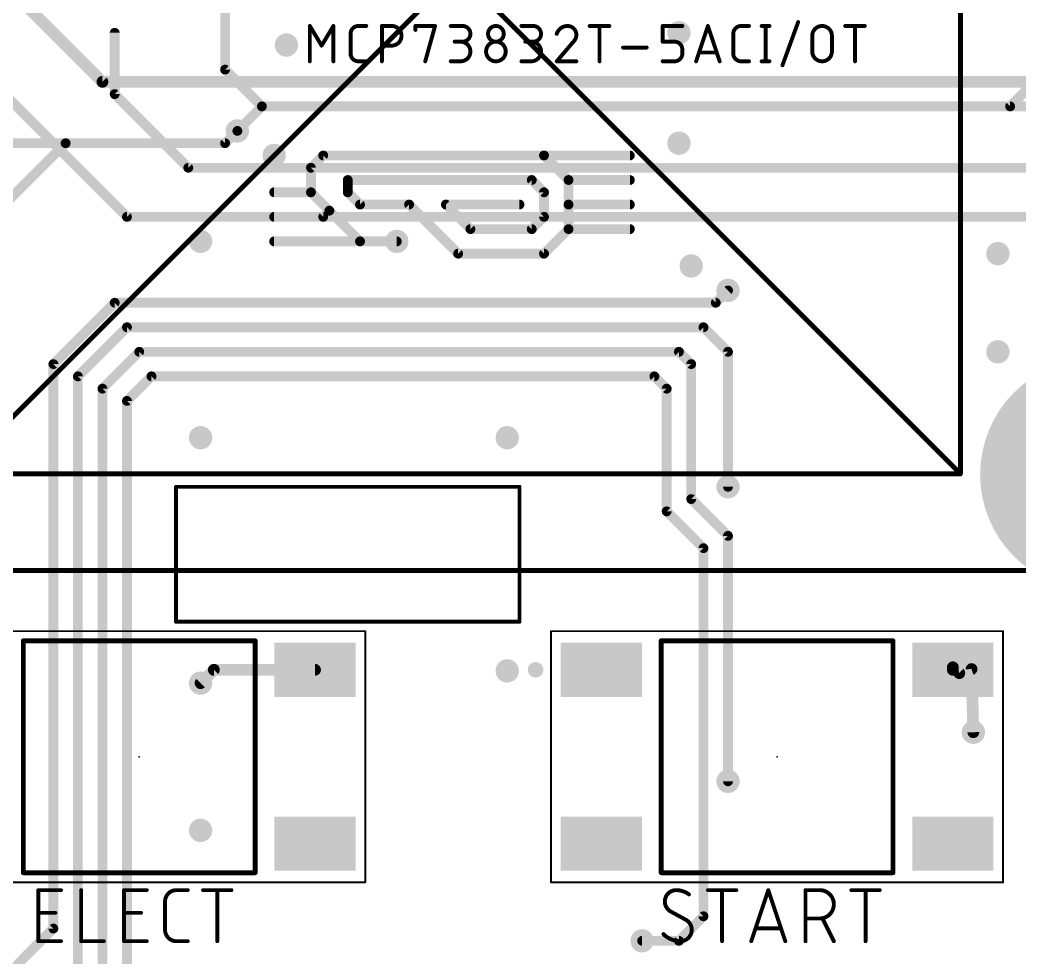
# Model space of a CAD drawing. Extents: x -1.91 to 1.91, y -2.61 to 1.61.
# Drawn here: x -0.447 to 0.572, y -0.504 to 0.451 of the extents above; entities that cross this region are included whole.
import ezdxf

# ---------------------------------------------------------------- set-up
doc = ezdxf.new("R2010")
doc.units = 0
for name, color, linetype in [('1', 22, 'CONTINUOUS'), ('18', 82, 'CONTINUOUS'), ('20', 30, 'CONTINUOUS'), ('21', 253, 'CONTINUOUS'), ('23', 7, 'CONTINUOUS'), ('25', 253, 'CONTINUOUS'), ('39', 22, 'CONTINUOUS'), ('51', 253, 'CONTINUOUS')]:
    doc.layers.add(name, color=color, linetype=linetype)

# ---------------------------------------------------------------- blocks, each defined once
blk = doc.blocks.new('RECT')
blk.add_solid([(-0.5, -0.5), (0.5, -0.5), (-0.5, 0.5), (0.5, 0.5)])
blk = doc.blocks.new('ROUNDV')
at = {"const_width": 0.5}
blk.add_lwpolyline([(0, -0.25, 1), (0, 0.25, 1), (0, -0.25)], format="xyb", dxfattribs=at)

msp = doc.modelspace()

# ---------------------------------------------------------------- linework, layer by layer
at = {"layer": '1'}
for points, const_width in [([(-0.3625, 0.3875), (-0.4875, 0.5125)], 0.012), ([(0.775, 0.3875), (-0.3625, 0.3875)], 0.012), ([(-0.225, 0.3375), (-0.2, 0.3625)], 0.01), ([(-0.2, 0.3625), (0.8, 0.3625)], 0.01), ([(-0.225, 0.3375), (-0.2375, 0.325)], 0.01), ([(-0.85, 0.325), (-0.4, 0.325)], 0.01), ([(-0.5125, 0.2125), (-0.4, 0.325)], 0.01), ([(-0.4, 0.325), (-0.2375, 0.325)], 0.01), ([(-0.15, 0.3), (-0.1375, 0.3125)], 0.01), ([(-0.1375, 0.3125), (0.0875, 0.3125)], 0.01), ([(0.0875, 0.3125), (0.1125, 0.2875)], 0.01), ([(0.0875, 0.3125), (0.175, 0.3125)], 0.01), ([(-0.15, 0.275), (-0.15, 0.3)], 0.01), ([(-0.1125, 0.275), (-0.1125, 0.2875)], 0.01), ([(-0.1125, 0.2875), (0.075, 0.2875)], 0.01), ([(0.075, 0.2875), (0.0875, 0.275)], 0.01), ([(0.1125, 0.2875), (0.1125, 0.2625)], 0.01), ([(0.1125, 0.2875), (0.175, 0.2875)], 0.01), ([(-0.15, 0.275), (-0.1875, 0.275)], 0.01), ([(-0.13125, 0.25625), (-0.15, 0.275)], 0.01), ([(-0.1, 0.2625), (-0.1125, 0.275)], 0.01), ([(0.0875, 0.275), (0.0875, 0.25)], 0.01), ([(-0.05, 0.2625), (-0.1, 0.2625)], 0.01), ([(0, 0.2125), (-0.05, 0.2625)], 0.01), ([(0.0125, 0.2375), (-0.0125, 0.2625)], 0.01), ([(-0.0125, 0.2625), (0.0625, 0.2625)], 0.01), ([(0.1125, 0.2625), (0.1125, 0.2375)], 0.01), ([(0.1125, 0.2625), (0.175, 0.2625)], 0.01), ([(-0.1375, 0.25), (-0.1875, 0.25)], 0.01), ([(-0.13125, 0.25625), (-0.1375, 0.25)], 0.01), ([(-0.1, 0.225), (-0.13125, 0.25625)], 0.01), ([(0.0875, 0.25), (0.075, 0.2375)], 0.01), ([(0.075, 0.2375), (0.0125, 0.2375)], 0.01), ([(0.1125, 0.2375), (0.0875, 0.2125)], 0.01), ([(0.1125, 0.2375), (0.175, 0.2375)], 0.01), ([(-0.1, 0.225), (-0.1875, 0.225)], 0.01), ([(-0.0625, 0.225), (-0.1, 0.225)], 0.01), ([(0.0875, 0.2125), (0, 0.2125)], 0.01), ([(0.2625, 0.1625), (0.275, 0.175)], 0.01), ([(-0.4125, 0.1), (-0.35, 0.1625)], 0.01), ([(-0.35, 0.1625), (0.2625, 0.1625)], 0.01), ([(-0.3875, 0.0875), (-0.3375, 0.1375)], 0.01), ([(-0.3375, 0.1375), (0.25, 0.1375)], 0.01), ([(0.25, 0.1375), (0.275, 0.1125)], 0.01), ([(-0.3625, 0.075), (-0.325, 0.1125)], 0.01), ([(-0.325, 0.1125), (0.225, 0.1125)], 0.01), ([(0.225, 0.1125), (0.2375, 0.1)], 0.01), ([(0.275, 0.1125), (0.275, -0.025)], 0.01), ([(-0.4125, -0.475), (-0.4125, 0.1)], 0.01), ([(0.2375, 0.1), (0.2375, -0.0375)], 0.01), ([(-0.3875, -0.6), (-0.3875, 0.0875)], 0.01), ([(-0.3375, 0.0625), (-0.3125, 0.0875)], 0.01), ([(-0.3125, 0.0875), (0.2, 0.0875)], 0.01), ([(0.2, 0.0875), (0.2125, 0.075)], 0.01), ([(-0.3625, -0.6125), (-0.3625, 0.075)], 0.01), ([(0.2125, 0.075), (0.2125, -0.05)], 0.01), ([(-0.3375, -0.6375), (-0.3375, 0.0625)], 0.01), ([(0.2375, -0.0375), (0.275, -0.075)], 0.01), ([(0.2125, -0.05), (0.25, -0.0875)], 0.01), ([(0.275, -0.075), (0.275, -0.325)], 0.01), ([(0.25, -0.0875), (0.25, -0.4625)], 0.01), ([(0.510696, -0.214755), (0.504134, -0.208817)], 0.012), ([(0.504134, -0.208817), (0.504134, -0.211417)], 0.012), ([(-0.248917, -0.211417), (-0.2625, -0.225)], 0.012), ([(-0.145866, -0.211417), (-0.248917, -0.211417)], 0.012), ([(0.523196, -0.210696), (0.510696, -0.214755)], 0.012), ([(0.525, -0.275), (0.523196, -0.210696)], 0.012), ([(0.25, -0.4625), (0.225, -0.4875)], 0.01), ([(-0.469783, -0.532283), (-0.4125, -0.475)], 0.01), ([(0.225, -0.4875), (0.1875, -0.4875)], 0.01)]:
    msp.add_lwpolyline(points, dxfattribs=dict(at, const_width=const_width))
for points, const_width in [([(-0.3625, 0.3905, 1), (-0.3625, 0.3845)], 0.006), ([(-0.364621, 0.385379, 1), (-0.360379, 0.389621)], 0.006), ([(-0.2, 0.365, 1), (-0.2, 0.36)], 0.005), ([(-0.198232, 0.360732, 1), (-0.201768, 0.364268)], 0.005), ([(-0.226768, 0.339268, 1), (-0.223232, 0.335732)], 0.005), ([(-0.223232, 0.335732, 1), (-0.226768, 0.339268)], 0.005), ([(-0.4, 0.3275, 1), (-0.4, 0.3225)], 0.005), ([(-0.398232, 0.323232, 1), (-0.401768, 0.326768)], 0.005), ([(-0.4, 0.3225, 1), (-0.4, 0.3275)], 0.005), ([(-0.239268, 0.326768, 1), (-0.235732, 0.323232)], 0.005), ([(-0.2375, 0.3225, 1), (-0.2375, 0.3275)], 0.005), ([(-0.1375, 0.315, 1), (-0.1375, 0.31)], 0.005), ([(-0.135732, 0.310732, 1), (-0.139268, 0.314268)], 0.005), ([(0.089268, 0.314268, 1), (0.085732, 0.310732)], 0.005), ([(0.0875, 0.315, 1), (0.0875, 0.31)], 0.005), ([(0.0875, 0.31, 1), (0.0875, 0.315)], 0.005), ([(0.175, 0.31, 1), (0.175, 0.315)], 0.005), ([(-0.1475, 0.3, 1), (-0.1525, 0.3)], 0.005), ([(-0.151768, 0.301768, 1), (-0.148232, 0.298232)], 0.005), ([(-0.11, 0.2875, 1), (-0.115, 0.2875)], 0.005), ([(-0.1125, 0.29, 1), (-0.1125, 0.285)], 0.005), ([(0.076768, 0.289268, 1), (0.073232, 0.285732)], 0.005), ([(0.075, 0.285, 1), (0.075, 0.29)], 0.005), ([(0.115, 0.2875, 1), (0.11, 0.2875)], 0.005), ([(0.1125, 0.29, 1), (0.1125, 0.285)], 0.005), ([(0.110732, 0.285732, 1), (0.114268, 0.289268)], 0.005), ([(0.175, 0.285, 1), (0.175, 0.29)], 0.005), ([(-0.1875, 0.2775, 1), (-0.1875, 0.2725)], 0.005), ([(-0.148232, 0.276768, 1), (-0.151768, 0.273232)], 0.005), ([(-0.1525, 0.275, 1), (-0.1475, 0.275)], 0.005), ([(-0.15, 0.2725, 1), (-0.15, 0.2775)], 0.005), ([(-0.110732, 0.276768, 1), (-0.114268, 0.273232)], 0.005), ([(-0.115, 0.275, 1), (-0.11, 0.275)], 0.005), ([(0.09, 0.275, 1), (0.085, 0.275)], 0.005), ([(0.085732, 0.273232, 1), (0.089268, 0.276768)], 0.005), ([(-0.1, 0.265, 1), (-0.1, 0.26)], 0.005), ([(-0.101768, 0.260732, 1), (-0.098232, 0.264268)], 0.005), ([(-0.048232, 0.264268, 1), (-0.051768, 0.260732)], 0.005), ([(-0.05, 0.26, 1), (-0.05, 0.265)], 0.005), ([(-0.010732, 0.264268, 1), (-0.014268, 0.260732)], 0.005), ([(-0.0125, 0.265, 1), (-0.0125, 0.26)], 0.005), ([(0.0625, 0.26, 1), (0.0625, 0.265)], 0.005), ([(0.115, 0.2625, 1), (0.11, 0.2625)], 0.005), ([(0.1125, 0.265, 1), (0.1125, 0.26)], 0.005), ([(0.11, 0.2625, 1), (0.115, 0.2625)], 0.005), ([(0.175, 0.26, 1), (0.175, 0.265)], 0.005), ([(-0.1875, 0.2525, 1), (-0.1875, 0.2475)], 0.005), ([(-0.1375, 0.2475, 1), (-0.1375, 0.2525)], 0.005), ([(-0.129482, 0.258018, 1), (-0.133018, 0.254482)], 0.005), ([(-0.129482, 0.254482, 1), (-0.133018, 0.258018)], 0.005), ([(-0.133018, 0.254482, 1), (-0.129482, 0.258018)], 0.005), ([(0.089268, 0.248232, 1), (0.085732, 0.251768)], 0.005), ([(-0.139268, 0.251768, 1), (-0.135732, 0.248232)], 0.005), ([(0.085, 0.25, 1), (0.09, 0.25)], 0.005), ([(0.0125, 0.24, 1), (0.0125, 0.235)], 0.005), ([(0.010732, 0.235732, 1), (0.014268, 0.239268)], 0.005), ([(0.073232, 0.239268, 1), (0.076768, 0.235732)], 0.005), ([(0.075, 0.235, 1), (0.075, 0.24)], 0.005), ([(0.1125, 0.24, 1), (0.1125, 0.235)], 0.005), ([(0.11, 0.2375, 1), (0.115, 0.2375)], 0.005), ([(0.114268, 0.235732, 1), (0.110732, 0.239268)], 0.005), ([(0.175, 0.235, 1), (0.175, 0.24)], 0.005), ([(-0.1875, 0.2275, 1), (-0.1875, 0.2225)], 0.005), ([(-0.1, 0.2275, 1), (-0.1, 0.2225)], 0.005), ([(-0.101768, 0.223232, 1), (-0.098232, 0.226768)], 0.005), ([(-0.1, 0.2225, 1), (-0.1, 0.2275)], 0.005), ([(-0.0625, 0.2225, 1), (-0.0625, 0.2275)], 0.005), ([(0, 0.215, 1), (0, 0.21)], 0.005), ([(-0.001768, 0.210732, 1), (0.001768, 0.214268)], 0.005), ([(0.085732, 0.214268, 1), (0.089268, 0.210732)], 0.005), ([(0.0875, 0.21, 1), (0.0875, 0.215)], 0.005), ([(0.276768, 0.173232, 1), (0.273232, 0.176768)], 0.005), ([(-0.35, 0.165, 1), (-0.35, 0.16)], 0.005), ([(-0.348232, 0.160732, 1), (-0.351768, 0.164268)], 0.005), ([(0.260732, 0.164268, 1), (0.264268, 0.160732)], 0.005), ([(0.2625, 0.16, 1), (0.2625, 0.165)], 0.005), ([(-0.3375, 0.14, 1), (-0.3375, 0.135)], 0.005), ([(-0.335732, 0.135732, 1), (-0.339268, 0.139268)], 0.005), ([(0.251768, 0.139268, 1), (0.248232, 0.135732)], 0.005), ([(0.25, 0.135, 1), (0.25, 0.14)], 0.005), ([(-0.325, 0.115, 1), (-0.325, 0.11)], 0.005), ([(-0.323232, 0.110732, 1), (-0.326768, 0.114268)], 0.005), ([(0.226768, 0.114268, 1), (0.223232, 0.110732)], 0.005), ([(0.225, 0.11, 1), (0.225, 0.115)], 0.005), ([(0.2775, 0.1125, 1), (0.2725, 0.1125)], 0.005), ([(0.273232, 0.110732, 1), (0.276768, 0.114268)], 0.005), ([(-0.41, 0.1, 1), (-0.415, 0.1)], 0.005), ([(-0.414268, 0.101768, 1), (-0.410732, 0.098232)], 0.005), ([(0.24, 0.1, 1), (0.235, 0.1)], 0.005), ([(0.235732, 0.098232, 1), (0.239268, 0.101768)], 0.005), ([(-0.385, 0.0875, 1), (-0.39, 0.0875)], 0.005), ([(-0.389268, 0.089268, 1), (-0.385732, 0.085732)], 0.005), ([(-0.3125, 0.09, 1), (-0.3125, 0.085)], 0.005), ([(-0.310732, 0.085732, 1), (-0.314268, 0.089268)], 0.005), ([(0.201768, 0.089268, 1), (0.198232, 0.085732)], 0.005), ([(0.2, 0.085, 1), (0.2, 0.09)], 0.005), ([(-0.36, 0.075, 1), (-0.365, 0.075)], 0.005), ([(-0.364268, 0.076768, 1), (-0.360732, 0.073232)], 0.005), ([(0.215, 0.075, 1), (0.21, 0.075)], 0.005), ([(0.210732, 0.073232, 1), (0.214268, 0.076768)], 0.005), ([(-0.335, 0.0625, 1), (-0.34, 0.0625)], 0.005), ([(-0.339268, 0.064268, 1), (-0.335732, 0.060732)], 0.005), ([(0.2725, -0.025, 1), (0.2775, -0.025)], 0.005), ([(0.239268, -0.035732, 1), (0.235732, -0.039268)], 0.005), ([(0.235, -0.0375, 1), (0.24, -0.0375)], 0.005), ([(0.214268, -0.048232, 1), (0.210732, -0.051768)], 0.005), ([(0.21, -0.05, 1), (0.215, -0.05)], 0.005), ([(0.2775, -0.075, 1), (0.2725, -0.075)], 0.005), ([(0.273232, -0.076768, 1), (0.276768, -0.073232)], 0.005), ([(0.2525, -0.0875, 1), (0.2475, -0.0875)], 0.005), ([(0.248232, -0.089268, 1), (0.251768, -0.085732)], 0.005), ([(0.506147, -0.206593, 1), (0.502121, -0.211042)], 0.006), ([(0.507134, -0.208817, 1), (0.501134, -0.208817)], 0.006), ([(-0.248917, -0.208417, 1), (-0.248917, -0.214417)], 0.006), ([(-0.246796, -0.213539, 1), (-0.251039, -0.209296)], 0.006), ([(-0.145866, -0.214417, 1), (-0.145866, -0.208417)], 0.006), ([(0.501134, -0.211417, 1), (0.507134, -0.211417)], 0.006), ([(0.509769, -0.211902, 1), (0.511622, -0.217608)], 0.006), ([(0.508683, -0.21698, 1), (0.512709, -0.212531)], 0.006), ([(0.526195, -0.210612, 1), (0.520197, -0.21078)], 0.006), ([(0.524122, -0.213549, 1), (0.522269, -0.207843)], 0.006), ([(-0.264621, -0.222879, 1), (-0.260379, -0.227121)], 0.006), ([(0.522001, -0.275084, 1), (0.527999, -0.274916)], 0.006), ([(0.2725, -0.325, 1), (0.2775, -0.325)], 0.005), ([(0.251768, -0.464268, 1), (0.248232, -0.460732)], 0.005), ([(0.2475, -0.4625, 1), (0.2525, -0.4625)], 0.005), ([(-0.415, -0.475, 1), (-0.41, -0.475)], 0.005), ([(-0.410732, -0.476768, 1), (-0.414268, -0.473232)], 0.005), ([(0.1875, -0.485, 1), (0.1875, -0.49)], 0.005), ([(0.223232, -0.485732, 1), (0.226768, -0.489268)], 0.005), ([(0.225, -0.49, 1), (0.225, -0.485)], 0.005)]:
    msp.add_lwpolyline(points, format="xyb", dxfattribs=dict(at, const_width=const_width))
at = {"layer": '20', "const_width": 0.004}
for points in [[(0.0625, -0.025), (-0.2875, -0.025)], [(-0.2875, -0.025), (-0.2875, -0.1625)], [(0.0625, -0.1625), (0.0625, -0.025)], [(-0.2875, -0.1625), (0.0625, -0.1625)]]:
    msp.add_lwpolyline(points, dxfattribs=at)
at = {"layer": '20', "const_width": 0.002}
for points in [[(-0.2875, -0.024, 1), (-0.2875, -0.026)], [(-0.2865, -0.025, 1), (-0.2885, -0.025)], [(0.0635, -0.025, 1), (0.0615, -0.025)], [(0.0625, -0.026, 1), (0.0625, -0.024)], [(-0.2875, -0.1615, 1), (-0.2875, -0.1635)], [(-0.2885, -0.1625, 1), (-0.2865, -0.1625)], [(0.0615, -0.1625, 1), (0.0635, -0.1625)], [(0.0625, -0.1635, 1), (0.0625, -0.1615)]]:
    msp.add_lwpolyline(points, format="xyb", dxfattribs=at)
at = {"layer": '21'}
for points, const_width in [([(-0.511811, 1.011811), (0.511811, -0.011811)], 0.005), ([(0.511811, 1.011811), (-0.511811, -0.011811)], 0.005), ([(0.511811, 1.011811), (0.511811, -0.011811)], 0.005), ([(-0.2375, 0.4), (-0.2375, 0.6625)], 0.01), ([(0.330476, 0.404415), (0.346476, 0.448415)], 0.004), ([(-0.35, 0.4375), (-0.35, 0.375)], 0.01), ([(-0.151122, 0.408415), (-0.151122, 0.444415)], 0.004), ([(-0.151122, 0.444415), (-0.139122, 0.424415)], 0.004), ([(-0.139122, 0.424415), (-0.127122, 0.444415)], 0.004), ([(-0.127122, 0.444415), (-0.127122, 0.408415)], 0.004), ([(-0.10964, 0.416415), (-0.10964, 0.436415)], 0.004), ([(-0.10164, 0.444415), (-0.09364, 0.444415)], 0.004), ([(-0.077723, 0.408415), (-0.077723, 0.444415)], 0.004), ([(-0.077723, 0.444415), (-0.067723, 0.444415)], 0.004), ([(-0.043523, 0.440415), (-0.043523, 0.444415)], 0.004), ([(-0.043523, 0.444415), (-0.023523, 0.444415)], 0.004), ([(-0.023523, 0.444415), (-0.033523, 0.408415)], 0.004), ([(-0.007523, 0.444415), (0.004477, 0.444415)], 0.004), ([(0.064477, 0.444415), (0.076477, 0.444415)], 0.004), ([(0.134077, 0.444415), (0.154077, 0.444415)], 0.004), ([(0.144077, 0.408415), (0.144077, 0.444415)], 0.004), ([(0.208477, 0.428415), (0.208477, 0.444415)], 0.004), ([(0.208477, 0.444415), (0.228477, 0.444415)], 0.004), ([(0.242477, 0.408415), (0.254477, 0.444415)], 0.004), ([(0.254477, 0.444415), (0.266477, 0.408415)], 0.004), ([(0.280359, 0.416415), (0.280359, 0.436415)], 0.004), ([(0.288359, 0.444415), (0.296359, 0.444415)], 0.004), ([(0.309276, 0.444415), (0.317276, 0.444415)], 0.004), ([(0.313276, 0.444415), (0.313276, 0.408415)], 0.004), ([(0.394476, 0.444415), (0.414476, 0.444415)], 0.004), ([(0.404476, 0.408415), (0.404476, 0.444415)], 0.004), ([(0.004477, 0.428415), (-0.003523, 0.428415)], 0.004), ([(0.076477, 0.428415), (0.068477, 0.428415)], 0.004), ([(0.117477, 0.428415), (0.100477, 0.408415)], 0.004), ([(0.220477, 0.428415), (0.208477, 0.428415)], 0.004), ([(0.360876, 0.418415), (0.360876, 0.434415)], 0.004), ([(0.380876, 0.434415), (0.380876, 0.418415)], 0.004), ([(-0.067723, 0.424415), (-0.077723, 0.424415)], 0.004), ([(0.168077, 0.422415), (0.192077, 0.422415)], 0.004), ([(0.228477, 0.416415), (0.228477, 0.420415)], 0.004), ([(0.263477, 0.417415), (0.245477, 0.417415)], 0.004), ([(0.5625, 0.3625), (0.6125, 0.4125)], 0.01), ([(-0.09364, 0.408415), (-0.10164, 0.408415)], 0.004), ([(-0.007523, 0.408415), (0.002477, 0.408415)], 0.004), ([(0.064477, 0.408415), (0.074477, 0.408415)], 0.004), ([(0.100477, 0.408415), (0.120477, 0.408415)], 0.004), ([(0.208477, 0.408415), (0.220477, 0.408415)], 0.004), ([(0.296359, 0.408415), (0.288359, 0.408415)], 0.004), ([(0.309276, 0.408415), (0.317276, 0.408415)], 0.004), ([(-0.4875, 0.4), (-0.3375, 0.25)], 0.01), ([(-0.2375, 0.4), (-0.2, 0.3625)], 0.01), ([(-0.35, 0.375), (-0.275, 0.3)], 0.01), ([(-0.2, 0.3625), (0.5625, 0.3625)], 0.01), ([(-0.275, 0.3), (0.7, 0.3)], 0.01), ([(-0.3375, 0.25), (0.825, 0.25)], 0.01), ([(0.511811, -0.011811), (-0.511811, -0.011811)], 0.005), ([(-1.023622, -0.110236), (0.748031, -0.110236)], 0.005), ([(-0.44311, -0.18189), (-0.44311, -0.41811)], 0.005), ([(-0.20689, -0.18189), (-0.44311, -0.18189)], 0.005), ([(-0.20689, -0.41811), (-0.20689, -0.18189)], 0.005), ([(0.20689, -0.18189), (0.20689, -0.41811)], 0.005), ([(0.44311, -0.18189), (0.20689, -0.18189)], 0.005), ([(0.44311, -0.41811), (0.44311, -0.18189)], 0.005), ([(-0.44311, -0.41811), (-0.20689, -0.41811)], 0.005), ([(0.20689, -0.41811), (0.44311, -0.41811)], 0.005)]:
    msp.add_lwpolyline(points, dxfattribs=dict(at, const_width=const_width))
for points, const_width in [([(0.347416, 0.448073, 1), (0.345536, 0.448756)], 0.002), ([(-0.3475, 0.4375, 1), (-0.3525, 0.4375)], 0.005), ([(-0.150265, 0.444929, 1), (-0.15198, 0.4439)], 0.002), ([(-0.150122, 0.444415, 1), (-0.152122, 0.444415)], 0.002), ([(-0.126122, 0.444415, 1), (-0.128122, 0.444415)], 0.002), ([(-0.126265, 0.4439, 1), (-0.12798, 0.444929)], 0.002), ([(-0.10164, 0.444415, 0.414214), (-0.10964, 0.436415)], 0.004), ([(-0.10864, 0.436415, 1), (-0.11064, 0.436415)], 0.002), ([(-0.10164, 0.445415, 1), (-0.10164, 0.443415)], 0.002), ([(-0.10164, 0.443415, 1), (-0.10164, 0.445415)], 0.002), ([(-0.09364, 0.443415, 1), (-0.09364, 0.445415)], 0.002), ([(-0.076723, 0.444415, 1), (-0.078723, 0.444415)], 0.002), ([(-0.077723, 0.445415, 1), (-0.077723, 0.443415)], 0.002), ([(-0.067723, 0.424415, 1), (-0.067723, 0.444415)], 0.004), ([(-0.067723, 0.445415, 1), (-0.067723, 0.443415)], 0.002), ([(-0.067723, 0.443415, 1), (-0.067723, 0.445415)], 0.002), ([(-0.042523, 0.444415, 1), (-0.044523, 0.444415)], 0.002), ([(-0.043523, 0.445415, 1), (-0.043523, 0.443415)], 0.002), ([(-0.044523, 0.440415, 1), (-0.042523, 0.440415)], 0.002), ([(-0.022559, 0.444147, 1), (-0.024486, 0.444682)], 0.002), ([(-0.023523, 0.443415, 1), (-0.023523, 0.445415)], 0.002), ([(-0.007523, 0.445415, 1), (-0.007523, 0.443415)], 0.002), ([(0.004477, 0.428415, 1), (0.004477, 0.444415)], 0.004), ([(0.004477, 0.445415, 1), (0.004477, 0.443415)], 0.002), ([(0.004477, 0.443415, 1), (0.004477, 0.445415)], 0.002), ([(0.046477, 0.436415, 1), (0.030477, 0.436415)], 0.004), ([(0.030477, 0.436415, 1), (0.046477, 0.436415)], 0.004), ([(0.031477, 0.436415, 1), (0.029477, 0.436415)], 0.002), ([(0.047477, 0.436415, 1), (0.045477, 0.436415)], 0.002), ([(0.064477, 0.445415, 1), (0.064477, 0.443415)], 0.002), ([(0.076477, 0.428415, 1), (0.076477, 0.444415)], 0.004), ([(0.076477, 0.445415, 1), (0.076477, 0.443415)], 0.002), ([(0.076477, 0.443415, 1), (0.076477, 0.445415)], 0.002), ([(0.111477, 0.444415, 0.325184), (0.100477, 0.436415)], 0.004), ([(0.120477, 0.435415, 0.414214), (0.111477, 0.444415)], 0.004), ([(0.111477, 0.445415, 1), (0.111477, 0.443415)], 0.002), ([(0.111477, 0.443415, 1), (0.111477, 0.445415)], 0.002), ([(0.134077, 0.445415, 1), (0.134077, 0.443415)], 0.002), ([(0.145077, 0.444415, 1), (0.143077, 0.444415)], 0.002), ([(0.154077, 0.443415, 1), (0.154077, 0.445415)], 0.002), ([(0.209477, 0.444415, 1), (0.207477, 0.444415)], 0.002), ([(0.208477, 0.445415, 1), (0.208477, 0.443415)], 0.002), ([(0.228477, 0.443415, 1), (0.228477, 0.445415)], 0.002), ([(0.255425, 0.444731, 1), (0.253528, 0.444098)], 0.002), ([(0.255425, 0.444098, 1), (0.253528, 0.444731)], 0.002), ([(0.288359, 0.444415, 0.414214), (0.280359, 0.436415)], 0.004), ([(0.281359, 0.436415, 1), (0.279359, 0.436415)], 0.002), ([(0.288359, 0.445415, 1), (0.288359, 0.443415)], 0.002), ([(0.288359, 0.443415, 1), (0.288359, 0.445415)], 0.002), ([(0.296359, 0.443415, 1), (0.296359, 0.445415)], 0.002), ([(0.309276, 0.445415, 1), (0.309276, 0.443415)], 0.002), ([(0.314276, 0.444415, 1), (0.312276, 0.444415)], 0.002), ([(0.317276, 0.443415, 1), (0.317276, 0.445415)], 0.002), ([(0.380876, 0.434415, 1), (0.360876, 0.434415)], 0.004), ([(0.394476, 0.445415, 1), (0.394476, 0.443415)], 0.002), ([(0.405476, 0.444415, 1), (0.403476, 0.444415)], 0.002), ([(0.414476, 0.443415, 1), (0.414476, 0.445415)], 0.002), ([(-0.11064, 0.436415, 1), (-0.10864, 0.436415)], 0.002), ([(-0.003523, 0.429415, 1), (-0.003523, 0.427415)], 0.002), ([(0.002477, 0.408415, 1), (0.002477, 0.428415)], 0.004), ([(0.002477, 0.429415, 1), (0.002477, 0.427415)], 0.002), ([(0.004477, 0.429415, 1), (0.004477, 0.427415)], 0.002), ([(0.004477, 0.427415, 1), (0.004477, 0.429415)], 0.002), ([(0.048477, 0.418415, 1), (0.028477, 0.418415)], 0.004), ([(0.029477, 0.436415, 1), (0.031477, 0.436415)], 0.002), ([(0.045477, 0.436415, 1), (0.047477, 0.436415)], 0.002), ([(0.068477, 0.429415, 1), (0.068477, 0.427415)], 0.002), ([(0.074477, 0.408415, 1), (0.074477, 0.428415)], 0.004), ([(0.074477, 0.429415, 1), (0.074477, 0.427415)], 0.002), ([(0.076477, 0.429415, 1), (0.076477, 0.427415)], 0.002), ([(0.076477, 0.427415, 1), (0.076477, 0.429415)], 0.002), ([(0.099526, 0.436723, 1), (0.101428, 0.436107)], 0.002), ([(0.117477, 0.428415, 0.205257), (0.120477, 0.435415)], 0.004), ([(0.116787, 0.429139, 1), (0.118167, 0.42769)], 0.002), ([(0.118239, 0.427767, 1), (0.116715, 0.429062)], 0.002), ([(0.121477, 0.435415, 1), (0.119477, 0.435415)], 0.002), ([(0.119477, 0.435415, 1), (0.121477, 0.435415)], 0.002), ([(0.208477, 0.429415, 1), (0.208477, 0.427415)], 0.002), ([(0.207477, 0.428415, 1), (0.209477, 0.428415)], 0.002), ([(0.228477, 0.420415, 0.414214), (0.220477, 0.428415)], 0.004), ([(0.220477, 0.429415, 1), (0.220477, 0.427415)], 0.002), ([(0.220477, 0.427415, 1), (0.220477, 0.429415)], 0.002), ([(0.279359, 0.436415, 1), (0.281359, 0.436415)], 0.002), ([(0.361876, 0.434415, 1), (0.359876, 0.434415)], 0.002), ([(0.359876, 0.434415, 1), (0.361876, 0.434415)], 0.002), ([(0.381876, 0.434415, 1), (0.379876, 0.434415)], 0.002), ([(0.379876, 0.434415, 1), (0.381876, 0.434415)], 0.002), ([(-0.13998, 0.424929, 1), (-0.138265, 0.4239)], 0.002), ([(-0.13998, 0.4239, 1), (-0.138265, 0.424929)], 0.002), ([(-0.10964, 0.416415, 0.414214), (-0.10164, 0.408415)], 0.004), ([(-0.10864, 0.416415, 1), (-0.11064, 0.416415)], 0.002), ([(-0.11064, 0.416415, 1), (-0.10864, 0.416415)], 0.002), ([(-0.077723, 0.425415, 1), (-0.077723, 0.423415)], 0.002), ([(-0.067723, 0.425415, 1), (-0.067723, 0.423415)], 0.002), ([(-0.067723, 0.423415, 1), (-0.067723, 0.425415)], 0.002), ([(0.028477, 0.418415, 1), (0.048477, 0.418415)], 0.004), ([(0.029477, 0.418415, 1), (0.027477, 0.418415)], 0.002), ([(0.027477, 0.418415, 1), (0.029477, 0.418415)], 0.002), ([(0.049477, 0.418415, 1), (0.047477, 0.418415)], 0.002), ([(0.047477, 0.418415, 1), (0.049477, 0.418415)], 0.002), ([(0.168077, 0.423415, 1), (0.168077, 0.421415)], 0.002), ([(0.192077, 0.421415, 1), (0.192077, 0.423415)], 0.002), ([(0.220477, 0.408415, 0.414214), (0.228477, 0.416415)], 0.004), ([(0.229477, 0.420415, 1), (0.227477, 0.420415)], 0.002), ([(0.227477, 0.420415, 1), (0.229477, 0.420415)], 0.002), ([(0.229477, 0.416415, 1), (0.227477, 0.416415)], 0.002), ([(0.227477, 0.416415, 1), (0.229477, 0.416415)], 0.002), ([(0.245477, 0.418415, 1), (0.245477, 0.416415)], 0.002), ([(0.263477, 0.416415, 1), (0.263477, 0.418415)], 0.002), ([(0.280359, 0.416415, 0.414214), (0.288359, 0.408415)], 0.004), ([(0.281359, 0.416415, 1), (0.279359, 0.416415)], 0.002), ([(0.279359, 0.416415, 1), (0.281359, 0.416415)], 0.002), ([(0.360876, 0.418415, 1), (0.380876, 0.418415)], 0.004), ([(0.361876, 0.418415, 1), (0.359876, 0.418415)], 0.002), ([(0.359876, 0.418415, 1), (0.361876, 0.418415)], 0.002), ([(0.381876, 0.418415, 1), (0.379876, 0.418415)], 0.002), ([(0.379876, 0.418415, 1), (0.381876, 0.418415)], 0.002), ([(-0.152122, 0.408415, 1), (-0.150122, 0.408415)], 0.002), ([(-0.128122, 0.408415, 1), (-0.126122, 0.408415)], 0.002), ([(-0.10164, 0.409415, 1), (-0.10164, 0.407415)], 0.002), ([(-0.10164, 0.407415, 1), (-0.10164, 0.409415)], 0.002), ([(-0.09364, 0.407415, 1), (-0.09364, 0.409415)], 0.002), ([(-0.078723, 0.408415, 1), (-0.076723, 0.408415)], 0.002), ([(-0.034486, 0.408682, 1), (-0.032559, 0.408147)], 0.002), ([(-0.007523, 0.409415, 1), (-0.007523, 0.407415)], 0.002), ([(0.002477, 0.409415, 1), (0.002477, 0.407415)], 0.002), ([(0.002477, 0.407415, 1), (0.002477, 0.409415)], 0.002), ([(0.064477, 0.409415, 1), (0.064477, 0.407415)], 0.002), ([(0.074477, 0.409415, 1), (0.074477, 0.407415)], 0.002), ([(0.074477, 0.407415, 1), (0.074477, 0.409415)], 0.002), ([(0.100477, 0.409415, 1), (0.100477, 0.407415)], 0.002), ([(0.099715, 0.409062, 1), (0.101239, 0.407767)], 0.002), ([(0.120477, 0.407415, 1), (0.120477, 0.409415)], 0.002), ([(0.143077, 0.408415, 1), (0.145077, 0.408415)], 0.002), ([(0.208477, 0.409415, 1), (0.208477, 0.407415)], 0.002), ([(0.220477, 0.409415, 1), (0.220477, 0.407415)], 0.002), ([(0.220477, 0.407415, 1), (0.220477, 0.409415)], 0.002), ([(0.241528, 0.408731, 1), (0.243425, 0.408098)], 0.002), ([(0.265528, 0.408098, 1), (0.267425, 0.408731)], 0.002), ([(0.288359, 0.409415, 1), (0.288359, 0.407415)], 0.002), ([(0.288359, 0.407415, 1), (0.288359, 0.409415)], 0.002), ([(0.296359, 0.407415, 1), (0.296359, 0.409415)], 0.002), ([(0.309276, 0.409415, 1), (0.309276, 0.407415)], 0.002), ([(0.312276, 0.408415, 1), (0.314276, 0.408415)], 0.002), ([(0.317276, 0.407415, 1), (0.317276, 0.409415)], 0.002), ([(0.403476, 0.408415, 1), (0.405476, 0.408415)], 0.002), ([(-0.235732, 0.401768, 1), (-0.239268, 0.398232)], 0.005), ([(-0.24, 0.4, 1), (-0.235, 0.4)], 0.005), ([(0.329536, 0.404756, 1), (0.331416, 0.404073)], 0.002), ([(-0.348232, 0.376768, 1), (-0.351768, 0.373232)], 0.005), ([(-0.3525, 0.375, 1), (-0.3475, 0.375)], 0.005), ([(-0.2, 0.365, 1), (-0.2, 0.36)], 0.005), ([(-0.201768, 0.360732, 1), (-0.198232, 0.364268)], 0.005), ([(0.560732, 0.364268, 1), (0.564268, 0.360732)], 0.005), ([(0.5625, 0.36, 1), (0.5625, 0.365)], 0.005), ([(-0.275, 0.3025, 1), (-0.275, 0.2975)], 0.005), ([(-0.276768, 0.298232, 1), (-0.273232, 0.301768)], 0.005), ([(-0.3375, 0.2525, 1), (-0.3375, 0.2475)], 0.005), ([(-0.339268, 0.248232, 1), (-0.335732, 0.251768)], 0.005), ([(0.65, -0.071555, 1), (0.65, 0.046555, 1), (0.65, -0.071555)], 0.11811), ([(0.510927, -0.012695, 1), (0.512695, -0.010927)], 0.0025), ([(0.511811, -0.013061, 1), (0.511811, -0.010561)], 0.0025), ([(0.510561, -0.011811, 1), (0.513061, -0.011811)], 0.0025), ([(-0.44186, -0.18189, 1), (-0.44436, -0.18189)], 0.0025), ([(-0.44311, -0.18064, 1), (-0.44311, -0.18314)], 0.0025), ([(-0.20564, -0.18189, 1), (-0.20814, -0.18189)], 0.0025), ([(-0.20689, -0.18314, 1), (-0.20689, -0.18064)], 0.0025), ([(0.20814, -0.18189, 1), (0.20564, -0.18189)], 0.0025), ([(0.20689, -0.18064, 1), (0.20689, -0.18314)], 0.0025), ([(0.44436, -0.18189, 1), (0.44186, -0.18189)], 0.0025), ([(0.44311, -0.18314, 1), (0.44311, -0.18064)], 0.0025), ([(0.078937, -0.215354, 1), (0.078937, -0.20748, 1), (0.078937, -0.215354)], 0.007874), ([(-0.44311, -0.41686, 1), (-0.44311, -0.41936)], 0.0025), ([(-0.44436, -0.41811, 1), (-0.44186, -0.41811)], 0.0025), ([(-0.20814, -0.41811, 1), (-0.20564, -0.41811)], 0.0025), ([(-0.20689, -0.41936, 1), (-0.20689, -0.41686)], 0.0025), ([(0.20689, -0.41686, 1), (0.20689, -0.41936)], 0.0025), ([(0.20564, -0.41811, 1), (0.20814, -0.41811)], 0.0025), ([(0.44186, -0.41811, 1), (0.44436, -0.41811)], 0.0025), ([(0.44311, -0.41936, 1), (0.44311, -0.41686)], 0.0025)]:
    msp.add_lwpolyline(points, format="xyb", dxfattribs=dict(at, const_width=const_width))
at = {"layer": '23'}
for p in [(-0.325, -0.3), (0.325, -0.3)]:
    msp.add_point(p, dxfattribs=at)
at = {"layer": '25', "const_width": 0.004}
for points in [[(-0.427821, -0.487862), (-0.427821, -0.435862)], [(-0.427821, -0.435862), (-0.40471, -0.435862)], [(-0.384141, -0.435862), (-0.384141, -0.487862)], [(-0.340461, -0.487862), (-0.340461, -0.435862)], [(-0.340461, -0.435862), (-0.31735, -0.435862)], [(-0.287138, -0.435862), (-0.275583, -0.435862)], [(-0.259915, -0.435862), (-0.231026, -0.435862)], [(-0.245471, -0.487862), (-0.245471, -0.435862)], [(0.254545, -0.435862), (0.283434, -0.435862)], [(0.268989, -0.487862), (0.268989, -0.435862)], [(0.298696, -0.487862), (0.316029, -0.435862)], [(0.316029, -0.435862), (0.333362, -0.487862)], [(0.353972, -0.487862), (0.353972, -0.435862)], [(0.353972, -0.435862), (0.368416, -0.435862)], [(0.400705, -0.435862), (0.429593, -0.435862)], [(0.415149, -0.487862), (0.415149, -0.435862)], [(-0.298694, -0.476307), (-0.298694, -0.447418)], [(-0.427821, -0.458973), (-0.410488, -0.458973)], [(-0.340461, -0.458973), (-0.323128, -0.458973)], [(0.232296, -0.466196), (0.216407, -0.457529)], [(0.368416, -0.464751), (0.353972, -0.464751)], [(0.382861, -0.487862), (0.371305, -0.464751)], [(0.329029, -0.474862), (0.303029, -0.474862)], [(-0.40471, -0.487862), (-0.427821, -0.487862)], [(-0.384141, -0.487862), (-0.36103, -0.487862)], [(-0.31735, -0.487862), (-0.340461, -0.487862)], [(-0.275583, -0.487862), (-0.287138, -0.487862)]]:
    msp.add_lwpolyline(points, dxfattribs=at)
at = {"layer": '25'}
for points, const_width in [([(-0.426821, -0.435862, 1), (-0.428821, -0.435862)], 0.002), ([(-0.427821, -0.434862, 1), (-0.427821, -0.436862)], 0.002), ([(-0.40471, -0.436862, 1), (-0.40471, -0.434862)], 0.002), ([(-0.383141, -0.435862, 1), (-0.385141, -0.435862)], 0.002), ([(-0.339461, -0.435862, 1), (-0.341461, -0.435862)], 0.002), ([(-0.340461, -0.434862, 1), (-0.340461, -0.436862)], 0.002), ([(-0.31735, -0.436862, 1), (-0.31735, -0.434862)], 0.002), ([(-0.287138, -0.435862, 0.414207), (-0.298694, -0.447418)], 0.004), ([(-0.287138, -0.434862, 1), (-0.287138, -0.436862)], 0.002), ([(-0.287138, -0.436862, 1), (-0.287138, -0.434862)], 0.002), ([(-0.275583, -0.436862, 1), (-0.275583, -0.434862)], 0.002), ([(-0.259915, -0.434862, 1), (-0.259915, -0.436862)], 0.002), ([(-0.244471, -0.435862, 1), (-0.246471, -0.435862)], 0.002), ([(-0.231026, -0.436862, 1), (-0.231026, -0.434862)], 0.002), ([(0.222185, -0.435862, 0.414214), (0.210629, -0.447418)], 0.004), ([(0.235185, -0.440196, 0.162281), (0.222185, -0.435862)], 0.004), ([(0.222185, -0.434862, 1), (0.222185, -0.436862)], 0.002), ([(0.222185, -0.436862, 1), (0.222185, -0.434862)], 0.002), ([(0.254545, -0.434862, 1), (0.254545, -0.436862)], 0.002), ([(0.269989, -0.435862, 1), (0.267989, -0.435862)], 0.002), ([(0.283434, -0.436862, 1), (0.283434, -0.434862)], 0.002), ([(0.316978, -0.435546, 1), (0.31508, -0.436178)], 0.002), ([(0.316978, -0.436178, 1), (0.31508, -0.435546)], 0.002), ([(0.354972, -0.435862, 1), (0.352972, -0.435862)], 0.002), ([(0.353972, -0.434862, 1), (0.353972, -0.436862)], 0.002), ([(0.368416, -0.464751, 1), (0.368416, -0.435862)], 0.004), ([(0.368416, -0.434862, 1), (0.368416, -0.436862)], 0.002), ([(0.368416, -0.436862, 1), (0.368416, -0.434862)], 0.002), ([(0.400705, -0.434862, 1), (0.400705, -0.436862)], 0.002), ([(0.416149, -0.435862, 1), (0.414149, -0.435862)], 0.002), ([(0.429593, -0.436862, 1), (0.429593, -0.434862)], 0.002), ([(-0.297694, -0.447418, 1), (-0.299694, -0.447418)], 0.002), ([(-0.299694, -0.447418, 1), (-0.297694, -0.447418)], 0.002), ([(0.210629, -0.447418, 0.265568), (0.216407, -0.457529)], 0.004), ([(0.211629, -0.447418, 1), (0.209629, -0.447418)], 0.002), ([(0.209629, -0.447418, 1), (0.211629, -0.447418)], 0.002), ([(0.234585, -0.440996, 1), (0.235785, -0.439396)], 0.002), ([(-0.427821, -0.457973, 1), (-0.427821, -0.459973)], 0.002), ([(-0.410488, -0.459973, 1), (-0.410488, -0.457973)], 0.002), ([(-0.340461, -0.457973, 1), (-0.340461, -0.459973)], 0.002), ([(-0.323128, -0.459973, 1), (-0.323128, -0.457973)], 0.002), ([(0.216886, -0.456651, 1), (0.215928, -0.458407)], 0.002), ([(0.2159, -0.45839, 1), (0.216915, -0.456667)], 0.002), ([(0.238074, -0.476307, 0.265558), (0.232296, -0.466195)], 0.004), ([(0.232804, -0.465334, 1), (0.231788, -0.467057)], 0.002), ([(0.231817, -0.467074, 1), (0.232775, -0.465318)], 0.002), ([(0.353972, -0.463751, 1), (0.353972, -0.465751)], 0.002), ([(0.368416, -0.463751, 1), (0.368416, -0.465751)], 0.002), ([(0.368416, -0.465751, 1), (0.368416, -0.463751)], 0.002), ([(0.3722, -0.464304, 1), (0.370411, -0.465198)], 0.002), ([(-0.298694, -0.476307, 0.414214), (-0.287138, -0.487862)], 0.004), ([(-0.297694, -0.476307, 1), (-0.299694, -0.476307)], 0.002), ([(-0.299694, -0.476307, 1), (-0.297694, -0.476307)], 0.002), ([(0.226518, -0.487862, 0.414214), (0.238074, -0.476307)], 0.004), ([(0.239074, -0.476307, 1), (0.237074, -0.476307)], 0.002), ([(0.237074, -0.476307, 1), (0.239074, -0.476307)], 0.002), ([(0.303029, -0.473862, 1), (0.303029, -0.475862)], 0.002), ([(0.329029, -0.475862, 1), (0.329029, -0.473862)], 0.002), ([(-0.427821, -0.486862, 1), (-0.427821, -0.488862)], 0.002), ([(-0.428821, -0.487862, 1), (-0.426821, -0.487862)], 0.002), ([(-0.40471, -0.488862, 1), (-0.40471, -0.486862)], 0.002), ([(-0.384141, -0.486862, 1), (-0.384141, -0.488862)], 0.002), ([(-0.385141, -0.487862, 1), (-0.383141, -0.487862)], 0.002), ([(-0.36103, -0.488862, 1), (-0.36103, -0.486862)], 0.002), ([(-0.340461, -0.486862, 1), (-0.340461, -0.488862)], 0.002), ([(-0.341461, -0.487862, 1), (-0.339461, -0.487862)], 0.002), ([(-0.31735, -0.488862, 1), (-0.31735, -0.486862)], 0.002), ([(-0.287138, -0.486862, 1), (-0.287138, -0.488862)], 0.002), ([(-0.287138, -0.488862, 1), (-0.287138, -0.486862)], 0.002), ([(-0.275583, -0.488862, 1), (-0.275583, -0.486862)], 0.002), ([(-0.246471, -0.487862, 1), (-0.244471, -0.487862)], 0.002), ([(0.209185, -0.48064, 0.199999), (0.226518, -0.487862)], 0.004), ([(0.209895, -0.479936, 1), (0.208475, -0.481344)], 0.002), ([(0.226518, -0.486862, 1), (0.226518, -0.488862)], 0.002), ([(0.226518, -0.488862, 1), (0.226518, -0.486862)], 0.002), ([(0.267989, -0.487862, 1), (0.269989, -0.487862)], 0.002), ([(0.297747, -0.487546, 1), (0.299645, -0.488178)], 0.002), ([(0.332414, -0.488178, 1), (0.334311, -0.487546)], 0.002), ([(0.352972, -0.487862, 1), (0.354972, -0.487862)], 0.002), ([(0.381966, -0.488309, 1), (0.383755, -0.487415)], 0.002), ([(0.414149, -0.487862, 1), (0.416149, -0.487862)], 0.002)]:
    msp.add_lwpolyline(points, format="xyb", dxfattribs=dict(at, const_width=const_width))
at = {"layer": '39', "const_width": 0.001969}
for points in [[(-0.094685, -0.172047), (-0.555315, -0.172047)], [(-0.094685, -0.427953), (-0.094685, -0.172047)], [(0.094685, -0.172047), (0.094685, -0.427953)], [(0.555315, -0.172047), (0.094685, -0.172047)], [(0.555315, -0.427953), (0.555315, -0.172047)], [(-0.555315, -0.427953), (-0.094685, -0.427953)], [(0.094685, -0.427953), (0.555315, -0.427953)]]:
    msp.add_lwpolyline(points, dxfattribs=at)
at = {"layer": '39', "const_width": 0.000984}
for points in [[(-0.094193, -0.172047, 1), (-0.095177, -0.172047)], [(-0.094685, -0.172539, 1), (-0.094685, -0.171555)], [(0.095177, -0.172047, 1), (0.094193, -0.172047)], [(0.094685, -0.171555, 1), (0.094685, -0.172539)], [(0.555807, -0.172047, 1), (0.554823, -0.172047)], [(0.555315, -0.172539, 1), (0.555315, -0.171555)], [(-0.095177, -0.427953, 1), (-0.094193, -0.427953)], [(-0.094685, -0.428445, 1), (-0.094685, -0.427461)], [(0.094685, -0.427461, 1), (0.094685, -0.428445)], [(0.094193, -0.427953, 1), (0.095177, -0.427953)], [(0.554823, -0.427953, 1), (0.555807, -0.427953)], [(0.555315, -0.428445, 1), (0.555315, -0.427461)]]:
    msp.add_lwpolyline(points, format="xyb", dxfattribs=at)
at = {"layer": '51', "const_width": 0.005}
for points in [[(-0.44311, -0.18189), (-0.44311, -0.41811)], [(-0.20689, -0.18189), (-0.44311, -0.18189)], [(-0.20689, -0.41811), (-0.20689, -0.18189)], [(0.20689, -0.18189), (0.20689, -0.41811)], [(0.44311, -0.18189), (0.20689, -0.18189)], [(0.44311, -0.41811), (0.44311, -0.18189)], [(-0.44311, -0.41811), (-0.20689, -0.41811)], [(0.20689, -0.41811), (0.44311, -0.41811)]]:
    msp.add_lwpolyline(points, dxfattribs=at)
at = {"layer": '51'}
for points, const_width in [([(-0.44186, -0.18189, 1), (-0.44436, -0.18189)], 0.0025), ([(-0.44311, -0.18064, 1), (-0.44311, -0.18314)], 0.0025), ([(-0.20564, -0.18189, 1), (-0.20814, -0.18189)], 0.0025), ([(-0.20689, -0.18314, 1), (-0.20689, -0.18064)], 0.0025), ([(0.20814, -0.18189, 1), (0.20564, -0.18189)], 0.0025), ([(0.20689, -0.18064, 1), (0.20689, -0.18314)], 0.0025), ([(0.44436, -0.18189, 1), (0.44186, -0.18189)], 0.0025), ([(0.44311, -0.18314, 1), (0.44311, -0.18064)], 0.0025), ([(0.078937, -0.215354, 1), (0.078937, -0.20748, 1), (0.078937, -0.215354)], 0.007874), ([(-0.44311, -0.41686, 1), (-0.44311, -0.41936)], 0.0025), ([(-0.44436, -0.41811, 1), (-0.44186, -0.41811)], 0.0025), ([(-0.20814, -0.41811, 1), (-0.20564, -0.41811)], 0.0025), ([(-0.20689, -0.41936, 1), (-0.20689, -0.41686)], 0.0025), ([(0.20689, -0.41686, 1), (0.20689, -0.41936)], 0.0025), ([(0.20564, -0.41811, 1), (0.20814, -0.41811)], 0.0025), ([(0.44186, -0.41811, 1), (0.44436, -0.41811)], 0.0025), ([(0.44311, -0.41936, 1), (0.44311, -0.41686)], 0.0025)]:
    msp.add_lwpolyline(points, format="xyb", dxfattribs=dict(at, const_width=const_width))

# ---------------------------------------------------------------- block references
at = {"layer": '1', "xscale": 0.082677, "yscale": 0.055118}
for p in [(-0.145866, -0.211417), (0.145866, -0.211417), (0.504134, -0.211417), (-0.145866, -0.388583), (0.145866, -0.388583), (0.504134, -0.388583)]:
    msp.add_blockref('RECT', p, dxfattribs=at)
at = {"layer": '18', "xscale": 0.02378, "yscale": 0.02378}
for p in [(0.225, 0.4375), (-0.175, 0.425), (-0.225, 0.3375), (0.225, 0.325), (-0.1875, 0.3125), (-0.2625, 0.225), (-0.0625, 0.225), (0.55, 0.2125), (0.2375, 0.2), (0.275, 0.175), (0.55, 0.1125), (-0.2625, 0.025), (0.05, 0.025), (0.275, -0.025), (0.05, -0.2125), (-0.2625, -0.225), (0.525, -0.275), (0.275, -0.325), (-0.2625, -0.375), (0.1875, -0.4875)]:
    msp.add_blockref('ROUNDV', p, dxfattribs=at)

doc.saveas('drawing.dxf')
